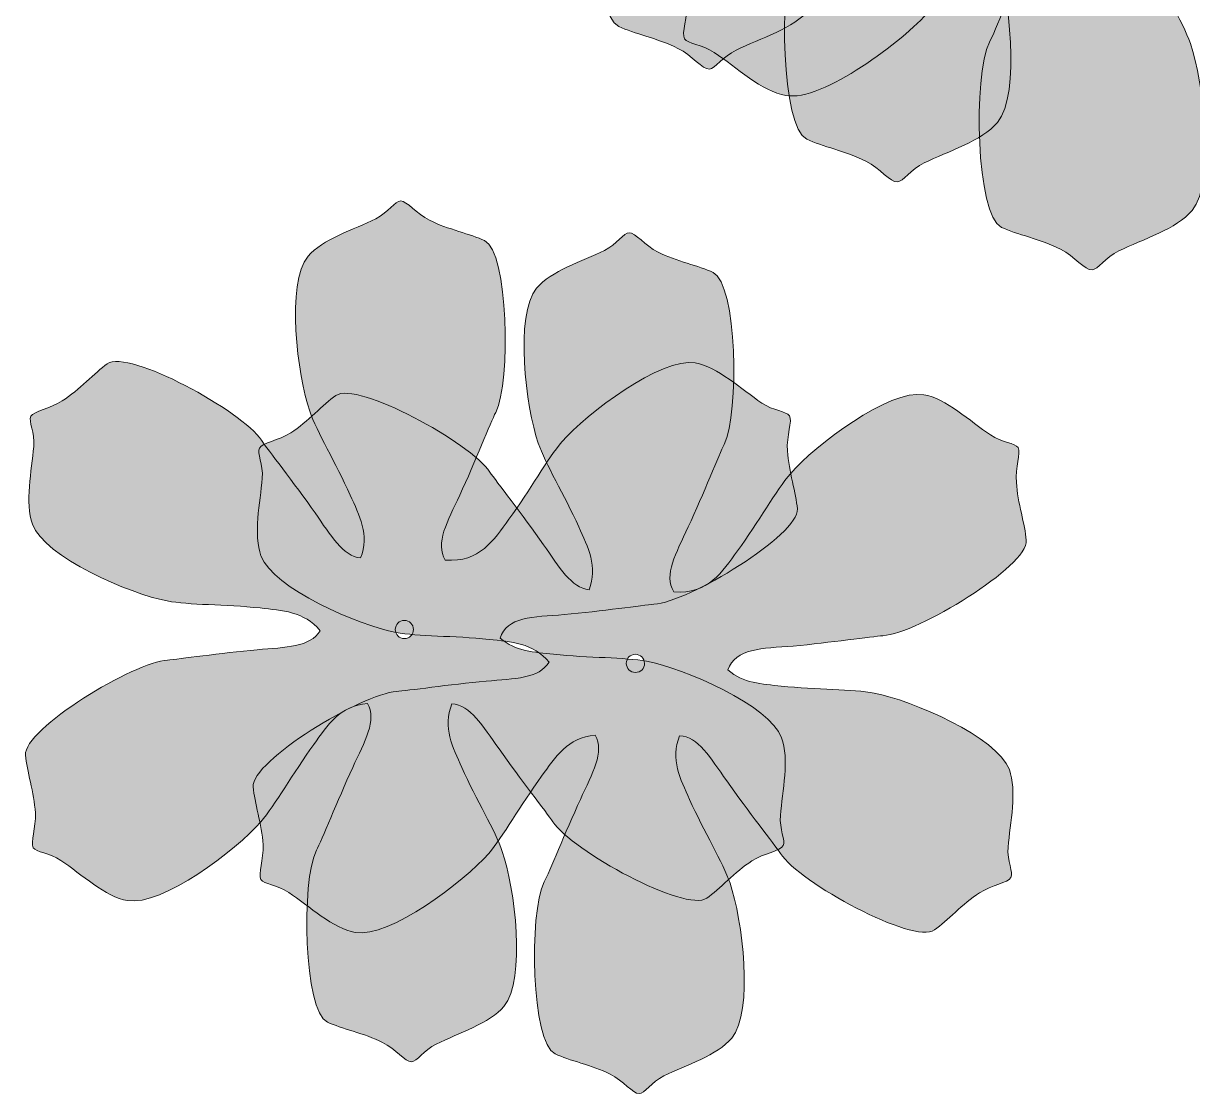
# Model space of a CAD drawing. Header units: inches. Extents: x 0.3 to 8.5, y 0.5 to 11.5.
# Drawn here: x 0.5 to 4.43, y 0.718 to 4.315 of the extents above; entities that cross this region are included whole.
import ezdxf

# ---------------------------------------------------------------- set-up
doc = ezdxf.new("R2010")
doc.units = ezdxf.units.IN
doc.header["$MEASUREMENT"] = 0
doc.layers.add('Paper Pinecone', color=7, linetype='Continuous')

# ---------------------------------------------------------------- blocks, each defined once
blk = doc.blocks.new('block 2')
at = {"layer": 'Paper Pinecone', "true_color": 0xb2906b}
h = blk.add_hatch(color=33, dxfattribs=at)
h.dxf.hatch_style = 2
edge = h.paths.add_edge_path()
edge.add_spline(control_points=[(3.3639, 5.7792), (3.4958, 5.7917), (3.6486, 5.8139), (3.6889, 5.8167), (3.8139, 5.8236), (4.2153, 6.0681), (4.2069, 6.1611), (4.2028, 6.2167), (4.175, 6.2958), (4.1722, 6.3708), (4.1708, 6.4222), (4.1931, 6.4764), (4.1819, 6.4958), (4.1722, 6.5125), (4.1236, 6.5139), (4.0819, 6.5417), (4.0083, 6.5917), (3.9208, 6.6722), (3.8417, 6.6861), (3.7167, 6.7083), (3.4486, 6.5028), (3.3583, 6.4014), (3.3069, 6.3417), (3.2431, 6.2264), (3.1667, 6.1222), (3.1111, 6.0458), (3.0625, 5.9653), (2.9361, 5.975), (2.8986, 6.0361), (2.9431, 6.1139), (2.9889, 6.2097), (3.0444, 6.3292), (3.1014, 6.475), (3.1194, 6.5097), (3.175, 6.6222), (3.1653, 7.0917), (3.0792, 7.1319), (3.0292, 7.1556), (2.9458, 7.1722), (2.8806, 7.2056), (2.8333, 7.2292), (2.7986, 7.2764), (2.775, 7.275), (2.7556, 7.2736), (2.7306, 7.2333), (2.6847, 7.2111), (2.6042, 7.1722), (2.4903, 7.1375), (2.4389, 7.075), (2.3583, 6.9778), (2.4, 6.6431), (2.4444, 6.5139), (2.4708, 6.4403), (2.5389, 6.3264), (2.5917, 6.2097), (2.6236, 6.1361), (2.6611, 6.0653), (2.6292, 5.9819), (2.5639, 5.9889), (2.5222, 6.0625), (2.4639, 6.1444), (2.3875, 6.2528), (2.2917, 6.375), (2.2694, 6.4083), (2.2, 6.5125), (1.7889, 6.7389), (1.7111, 6.6861), (1.6667, 6.6542), (1.6097, 6.5917), (1.5472, 6.5514), (1.5028, 6.5222), (1.4444, 6.5153), (1.4347, 6.4958), (1.425, 6.4792), (1.4486, 6.4361), (1.4444, 6.3861), (1.4375, 6.2972), (1.4111, 6.1806), (1.4389, 6.1069), (1.4819, 5.9889), (1.7931, 5.8569), (1.9278, 5.8306), (2.0042, 5.8153), (2.1375, 5.8194), (2.2639, 5.8056), (2.3431, 5.7972), (2.4236, 5.7944), (2.4806, 5.7236), (2.4444, 5.6639), (2.3569, 5.6639), (2.2528, 5.6556), (2.1208, 5.6431), (1.9681, 5.6208), (1.9278, 5.6181), (1.8028, 5.6111), (1.4014, 5.3667), (1.4097, 5.2736), (1.4139, 5.2181), (1.4417, 5.1389), (1.4444, 5.0639), (1.4472, 5.0111), (1.425, 4.9569), (1.4361, 4.9375), (1.4458, 4.9208), (1.4944, 4.9194), (1.5361, 4.8917), (1.6097, 4.8417), (1.6972, 4.7611), (1.7764, 4.7472), (1.9014, 4.725), (2.1694, 4.9306), (2.2597, 5.0319), (2.3111, 5.0917), (2.375, 5.2069), (2.4514, 5.3111), (2.5014, 5.3792), (2.5458, 5.4514), (2.6458, 5.4583), (2.6792, 5.3972), (2.6347, 5.3222), (2.5917, 5.2264), (2.5361, 5.1069), (2.4792, 4.9611), (2.4611, 4.9264), (2.4056, 4.8139), (2.4153, 4.3444), (2.5014, 4.3042), (2.5514, 4.2806), (2.6347, 4.2639), (2.7, 4.2306), (2.7472, 4.2069), (2.7819, 4.1597), (2.8056, 4.1611), (2.825, 4.1625), (2.85, 4.2028), (2.8958, 4.225), (2.9764, 4.2639), (3.0903, 4.2986), (3.1417, 4.3611), (3.2222, 4.4583), (3.1806, 4.7931), (3.1361, 4.9222), (3.1097, 4.9958), (3.0417, 5.1097), (2.9889, 5.2264), (2.9569, 5.3), (2.9181, 5.3722), (2.9528, 5.4569), (3.0208, 5.4542), (3.0639, 5.3778), (3.1222, 5.2944), (3.1986, 5.1861), (3.2944, 5.0639), (3.3167, 5.0306), (3.3861, 4.9264), (3.7972, 4.7), (3.875, 4.7528), (3.9194, 4.7847), (3.9764, 4.8472), (4.0389, 4.8875), (4.0833, 4.9167), (4.1417, 4.9236), (4.1514, 4.9431), (4.1611, 4.9597), (4.1375, 5.0028), (4.1403, 5.0528), (4.1472, 5.1417), (4.1736, 5.2583), (4.1458, 5.3319), (4.1028, 5.45), (3.7917, 5.5819), (3.6569, 5.6083), (3.5806, 5.6236), (3.4472, 5.6194), (3.3208, 5.6333), (3.2514, 5.6403), (3.1819, 5.6444), (3.1278, 5.6917), (3.1556, 5.7708), (3.25, 5.7694), (3.3639, 5.7792)], knot_values=[0, 0, 0, 0, 1, 1, 1, 2, 2, 2, 3, 3, 3, 4, 4, 4, 5, 5, 5, 6, 6, 6, 7, 7, 7, 8, 8, 8, 9, 9, 9, 10, 10, 10, 11, 11, 11, 12, 12, 12, 13, 13, 13, 14, 14, 14, 15, 15, 15, 16, 16, 16, 17, 17, 17, 18, 18, 18, 19, 19, 19, 20, 20, 20, 21, 21, 21, 22, 22, 22, 23, 23, 23, 24, 24, 24, 25, 25, 25, 26, 26, 26, 27, 27, 27, 28, 28, 28, 29, 29, 29, 30, 30, 30, 31, 31, 31, 32, 32, 32, 33, 33, 33, 34, 34, 34, 35, 35, 35, 36, 36, 36, 37, 37, 37, 38, 38, 38, 39, 39, 39, 40, 40, 40, 41, 41, 41, 42, 42, 42, 43, 43, 43, 44, 44, 44, 45, 45, 45, 46, 46, 46, 47, 47, 47, 48, 48, 48, 49, 49, 49, 50, 50, 50, 51, 51, 51, 52, 52, 52, 53, 53, 53, 54, 54, 54, 55, 55, 55, 56, 56, 56, 57, 57, 57, 58, 58, 58, 59, 59, 59, 60, 60, 60, 60], degree=3, periodic=1)
edge = h.paths.add_edge_path()
edge.add_spline(control_points=[(2.7903, 5.6778), (2.7736, 5.6778), (2.7597, 5.6917), (2.7597, 5.7083), (2.7597, 5.725), (2.7736, 5.7389), (2.7903, 5.7389), (2.8069, 5.7389), (2.8208, 5.725), (2.8208, 5.7083), (2.8222, 5.6917), (2.8083, 5.6778), (2.7903, 5.6778)], knot_values=[0, 0, 0, 0, 1, 1, 1, 2, 2, 2, 3, 3, 3, 4, 4, 4, 4], degree=3, periodic=1)
at = {"layer": 'Paper Pinecone', "true_color": 0x66471f}
h = blk.add_hatch(color=49, dxfattribs=at)
h.dxf.hatch_style = 2
edge = h.paths.add_edge_path()
edge.add_spline(control_points=[(3.9958, 5.4), (4.1278, 5.4125), (4.2806, 5.4347), (4.3208, 5.4375), (4.4458, 5.4444), (4.8472, 5.6889), (4.8389, 5.7819), (4.8347, 5.8375), (4.8069, 5.9167), (4.8042, 5.9917), (4.8028, 6.0431), (4.8264, 6.0972), (4.8139, 6.1167), (4.8042, 6.1333), (4.7556, 6.1347), (4.7139, 6.1625), (4.6403, 6.2125), (4.5528, 6.2931), (4.4736, 6.3069), (4.3486, 6.3292), (4.0806, 6.1236), (3.9903, 6.0222), (3.9389, 5.9625), (3.875, 5.8472), (3.7986, 5.7431), (3.7431, 5.6667), (3.6944, 5.5861), (3.5681, 5.5958), (3.5306, 5.6569), (3.575, 5.7347), (3.6208, 5.8306), (3.6764, 5.95), (3.7333, 6.0958), (3.7514, 6.1306), (3.8069, 6.2431), (3.7972, 6.7125), (3.7111, 6.7528), (3.6611, 6.7764), (3.5778, 6.7931), (3.5125, 6.8264), (3.4653, 6.85), (3.4306, 6.8972), (3.4069, 6.8958), (3.3875, 6.8944), (3.3625, 6.8542), (3.3167, 6.8319), (3.2361, 6.7931), (3.1222, 6.7583), (3.0708, 6.6958), (2.9903, 6.5986), (3.0319, 6.2639), (3.0764, 6.1347), (3.1028, 6.0611), (3.1708, 5.9472), (3.2236, 5.8306), (3.2556, 5.7569), (3.2931, 5.6861), (3.2611, 5.6028), (3.1958, 5.6097), (3.1542, 5.6833), (3.0958, 5.7653), (3.0194, 5.8736), (2.9236, 5.9958), (2.9014, 6.0292), (2.8319, 6.1333), (2.4208, 6.3597), (2.3431, 6.3069), (2.2986, 6.275), (2.2417, 6.2125), (2.1792, 6.1722), (2.1347, 6.1431), (2.0764, 6.1361), (2.0667, 6.1167), (2.0569, 6.1), (2.0806, 6.0569), (2.0764, 6.0069), (2.0694, 5.9181), (2.0431, 5.8014), (2.0708, 5.7278), (2.1139, 5.6097), (2.425, 5.4778), (2.5597, 5.4514), (2.6361, 5.4361), (2.7694, 5.4403), (2.8958, 5.4264), (2.975, 5.4181), (3.0556, 5.4153), (3.1125, 5.3444), (3.0764, 5.2847), (2.9889, 5.2847), (2.8847, 5.2764), (2.7528, 5.2639), (2.6, 5.2417), (2.5597, 5.2389), (2.4347, 5.2319), (2.0333, 4.9875), (2.0417, 4.8944), (2.0458, 4.8389), (2.0736, 4.7597), (2.0764, 4.6847), (2.0792, 4.6319), (2.0569, 4.5778), (2.0681, 4.5583), (2.0778, 4.5417), (2.1264, 4.5403), (2.1681, 4.5125), (2.2417, 4.4625), (2.3292, 4.3819), (2.4083, 4.3681), (2.5333, 4.3458), (2.8014, 4.5514), (2.8917, 4.6528), (2.9431, 4.7125), (3.0069, 4.8278), (3.0833, 4.9319), (3.1333, 5), (3.1778, 5.0722), (3.2778, 5.0792), (3.3111, 5.0181), (3.2667, 4.9431), (3.2236, 4.8472), (3.1681, 4.7278), (3.1111, 4.5819), (3.0931, 4.5472), (3.0375, 4.4347), (3.0472, 3.9653), (3.1333, 3.925), (3.1833, 3.9014), (3.2667, 3.8847), (3.3319, 3.8514), (3.3792, 3.8278), (3.4139, 3.7806), (3.4375, 3.7819), (3.4569, 3.7833), (3.4819, 3.8236), (3.5278, 3.8458), (3.6083, 3.8847), (3.7222, 3.9194), (3.7736, 3.9819), (3.8542, 4.0792), (3.8125, 4.4139), (3.7681, 4.5431), (3.7417, 4.6167), (3.6736, 4.7306), (3.6208, 4.8472), (3.5889, 4.9208), (3.55, 4.9931), (3.5847, 5.0778), (3.6528, 5.075), (3.6958, 4.9986), (3.7542, 4.9153), (3.8306, 4.8069), (3.9264, 4.6847), (3.9486, 4.6514), (4.0181, 4.5472), (4.4292, 4.3208), (4.5069, 4.3736), (4.5514, 4.4056), (4.6083, 4.4681), (4.6708, 4.5083), (4.7153, 4.5375), (4.7736, 4.5444), (4.7833, 4.5639), (4.7931, 4.5806), (4.7694, 4.6236), (4.7722, 4.6736), (4.7792, 4.7625), (4.8056, 4.8792), (4.7778, 4.9528), (4.7347, 5.0708), (4.4236, 5.2028), (4.2889, 5.2292), (4.2125, 5.2444), (4.0792, 5.2403), (3.9528, 5.2542), (3.8833, 5.2611), (3.8139, 5.2653), (3.7597, 5.3125), (3.7875, 5.3917), (3.8819, 5.3903), (3.9958, 5.4)], knot_values=[0, 0, 0, 0, 1, 1, 1, 2, 2, 2, 3, 3, 3, 4, 4, 4, 5, 5, 5, 6, 6, 6, 7, 7, 7, 8, 8, 8, 9, 9, 9, 10, 10, 10, 11, 11, 11, 12, 12, 12, 13, 13, 13, 14, 14, 14, 15, 15, 15, 16, 16, 16, 17, 17, 17, 18, 18, 18, 19, 19, 19, 20, 20, 20, 21, 21, 21, 22, 22, 22, 23, 23, 23, 24, 24, 24, 25, 25, 25, 26, 26, 26, 27, 27, 27, 28, 28, 28, 29, 29, 29, 30, 30, 30, 31, 31, 31, 32, 32, 32, 33, 33, 33, 34, 34, 34, 35, 35, 35, 36, 36, 36, 37, 37, 37, 38, 38, 38, 39, 39, 39, 40, 40, 40, 41, 41, 41, 42, 42, 42, 43, 43, 43, 44, 44, 44, 45, 45, 45, 46, 46, 46, 47, 47, 47, 48, 48, 48, 49, 49, 49, 50, 50, 50, 51, 51, 51, 52, 52, 52, 53, 53, 53, 54, 54, 54, 55, 55, 55, 56, 56, 56, 57, 57, 57, 58, 58, 58, 59, 59, 59, 60, 60, 60, 60], degree=3, periodic=1)
edge = h.paths.add_edge_path()
edge.add_spline(control_points=[(3.4097, 5.2972), (3.3931, 5.2972), (3.3792, 5.3111), (3.3792, 5.3278), (3.3792, 5.3444), (3.3931, 5.3583), (3.4097, 5.3583), (3.4264, 5.3583), (3.4403, 5.3444), (3.4403, 5.3278), (3.4403, 5.3111), (3.4264, 5.2972), (3.4097, 5.2972)], knot_values=[0, 0, 0, 0, 1, 1, 1, 2, 2, 2, 3, 3, 3, 4, 4, 4, 4], degree=3, periodic=1)
at = {"layer": 'Paper Pinecone', "true_color": 0xb2906b}
h = blk.add_hatch(color=33, dxfattribs=at)
h.dxf.hatch_style = 2
edge = h.paths.add_edge_path()
edge.add_spline(control_points=[(4.65, 5.1042), (4.7819, 5.1167), (4.9347, 5.1389), (4.975, 5.1417), (5.1, 5.1486), (5.5014, 5.3931), (5.4931, 5.4861), (5.4889, 5.5417), (5.4611, 5.6208), (5.4583, 5.6958), (5.4569, 5.7472), (5.4792, 5.8014), (5.4681, 5.8208), (5.4583, 5.8375), (5.4097, 5.8389), (5.3681, 5.8667), (5.2944, 5.9167), (5.2069, 5.9972), (5.1278, 6.0111), (5.0028, 6.0333), (4.7347, 5.8278), (4.6444, 5.7264), (4.5931, 5.6667), (4.5292, 5.5514), (4.4528, 5.4472), (4.3972, 5.3708), (4.3486, 5.2903), (4.2222, 5.3), (4.1847, 5.3611), (4.2292, 5.4389), (4.275, 5.5347), (4.3306, 5.6542), (4.3875, 5.8), (4.4056, 5.8347), (4.4611, 5.9472), (4.4514, 6.4167), (4.3653, 6.4569), (4.3153, 6.4806), (4.2319, 6.4972), (4.1667, 6.5306), (4.1194, 6.5542), (4.0847, 6.6014), (4.0611, 6.6), (4.0417, 6.5986), (4.0167, 6.5583), (3.9708, 6.5361), (3.8903, 6.4972), (3.7764, 6.4625), (3.725, 6.4), (3.6444, 6.3028), (3.6861, 5.9681), (3.7306, 5.8389), (3.7569, 5.7653), (3.825, 5.6514), (3.8778, 5.5347), (3.9097, 5.4611), (3.9472, 5.3903), (3.9153, 5.3069), (3.85, 5.3139), (3.8083, 5.3875), (3.75, 5.4694), (3.6736, 5.5778), (3.5778, 5.7), (3.5556, 5.7333), (3.4861, 5.8375), (3.075, 6.0639), (2.9972, 6.0111), (2.9528, 5.9792), (2.8958, 5.9167), (2.8333, 5.8764), (2.7889, 5.8472), (2.7306, 5.8403), (2.7208, 5.8208), (2.7111, 5.8042), (2.7347, 5.7611), (2.7306, 5.7111), (2.7236, 5.6222), (2.6972, 5.5056), (2.725, 5.4319), (2.7681, 5.3139), (3.0792, 5.1819), (3.2139, 5.1556), (3.2903, 5.1403), (3.4236, 5.1444), (3.55, 5.1306), (3.6292, 5.1222), (3.7097, 5.1194), (3.7667, 5.0486), (3.7306, 4.9889), (3.6431, 4.9889), (3.5389, 4.9806), (3.4069, 4.9681), (3.2542, 4.9458), (3.2139, 4.9431), (3.0889, 4.9361), (2.6875, 4.6917), (2.6958, 4.5986), (2.7, 4.5431), (2.7278, 4.4639), (2.7306, 4.3889), (2.7333, 4.3361), (2.7111, 4.2819), (2.7222, 4.2625), (2.7319, 4.2458), (2.7806, 4.2444), (2.8222, 4.2167), (2.8958, 4.1667), (2.9833, 4.0861), (3.0625, 4.0722), (3.1875, 4.05), (3.4556, 4.2556), (3.5458, 4.3569), (3.5972, 4.4167), (3.6611, 4.5319), (3.7375, 4.6361), (3.7875, 4.7042), (3.8319, 4.7764), (3.9319, 4.7833), (3.9653, 4.7222), (3.9208, 4.6472), (3.8778, 4.5514), (3.8222, 4.4319), (3.7653, 4.2861), (3.7472, 4.2514), (3.6917, 4.1389), (3.7014, 3.6694), (3.7875, 3.6292), (3.8375, 3.6056), (3.9208, 3.5889), (3.9861, 3.5556), (4.0333, 3.5319), (4.0681, 3.4847), (4.0917, 3.4861), (4.1111, 3.4875), (4.1361, 3.5278), (4.1819, 3.55), (4.2625, 3.5889), (4.3764, 3.6236), (4.4278, 3.6861), (4.5083, 3.7833), (4.4667, 4.1181), (4.4222, 4.2472), (4.3958, 4.3208), (4.3278, 4.4347), (4.275, 4.5514), (4.2431, 4.625), (4.2042, 4.6972), (4.2389, 4.7819), (4.3069, 4.7792), (4.35, 4.7028), (4.4083, 4.6194), (4.4847, 4.5111), (4.5806, 4.3889), (4.6028, 4.3556), (4.6722, 4.2514), (5.0833, 4.025), (5.1611, 4.0778), (5.2056, 4.1097), (5.2625, 4.1722), (5.325, 4.2125), (5.3694, 4.2417), (5.4278, 4.2486), (5.4375, 4.2681), (5.4472, 4.2847), (5.4236, 4.3278), (5.4264, 4.3778), (5.4333, 4.4667), (5.4597, 4.5833), (5.4319, 4.6569), (5.3889, 4.775), (5.0778, 4.9069), (4.9431, 4.9333), (4.8667, 4.9486), (4.7333, 4.9444), (4.6069, 4.9583), (4.5375, 4.9653), (4.4681, 4.9694), (4.4139, 5.0167), (4.4417, 5.0958), (4.5361, 5.0944), (4.65, 5.1042)], knot_values=[0, 0, 0, 0, 1, 1, 1, 2, 2, 2, 3, 3, 3, 4, 4, 4, 5, 5, 5, 6, 6, 6, 7, 7, 7, 8, 8, 8, 9, 9, 9, 10, 10, 10, 11, 11, 11, 12, 12, 12, 13, 13, 13, 14, 14, 14, 15, 15, 15, 16, 16, 16, 17, 17, 17, 18, 18, 18, 19, 19, 19, 20, 20, 20, 21, 21, 21, 22, 22, 22, 23, 23, 23, 24, 24, 24, 25, 25, 25, 26, 26, 26, 27, 27, 27, 28, 28, 28, 29, 29, 29, 30, 30, 30, 31, 31, 31, 32, 32, 32, 33, 33, 33, 34, 34, 34, 35, 35, 35, 36, 36, 36, 37, 37, 37, 38, 38, 38, 39, 39, 39, 40, 40, 40, 41, 41, 41, 42, 42, 42, 43, 43, 43, 44, 44, 44, 45, 45, 45, 46, 46, 46, 47, 47, 47, 48, 48, 48, 49, 49, 49, 50, 50, 50, 51, 51, 51, 52, 52, 52, 53, 53, 53, 54, 54, 54, 55, 55, 55, 56, 56, 56, 57, 57, 57, 58, 58, 58, 59, 59, 59, 60, 60, 60, 60], degree=3, periodic=1)
edge = h.paths.add_edge_path()
edge.add_spline(control_points=[(4.0764, 5.0028), (4.0597, 5.0028), (4.0458, 5.0167), (4.0458, 5.0333), (4.0458, 5.05), (4.0597, 5.0639), (4.0764, 5.0639), (4.0931, 5.0639), (4.1069, 5.05), (4.1069, 5.0333), (4.1083, 5.0167), (4.0944, 5.0028), (4.0764, 5.0028)], knot_values=[0, 0, 0, 0, 1, 1, 1, 2, 2, 2, 3, 3, 3, 4, 4, 4, 4], degree=3, periodic=1)
at = {"layer": 'Paper Pinecone', "true_color": 0x66471f}
h = blk.add_hatch(color=49, dxfattribs=at)
h.dxf.hatch_style = 2
edge = h.paths.add_edge_path()
edge.add_spline(control_points=[(2.3181, 2.3278), (2.4403, 2.3389), (2.5833, 2.3597), (2.6194, 2.3625), (2.7347, 2.3694), (3.1083, 2.5958), (3.1014, 2.6833), (3.0972, 2.7347), (3.0722, 2.8097), (3.0681, 2.8778), (3.0639, 2.9292), (3.0861, 2.9792), (3.075, 2.9958), (3.0653, 3.0111), (3.0208, 3.0125), (2.9819, 3.0389), (2.9139, 3.0847), (2.8319, 3.1611), (2.7583, 3.1736), (2.6431, 3.1931), (2.3931, 3.0042), (2.3097, 2.9083), (2.2625, 2.8528), (2.2028, 2.7458), (2.1319, 2.6486), (2.0806, 2.5778), (2.0347, 2.5028), (1.9181, 2.5111), (1.8833, 2.5681), (1.925, 2.6403), (1.9667, 2.7292), (2.0181, 2.8403), (2.0708, 2.975), (2.0875, 3.0069), (2.1389, 3.1111), (2.1306, 3.5472), (2.05, 3.5847), (2.0042, 3.6069), (1.9264, 3.6222), (1.8653, 3.6528), (1.8208, 3.675), (1.7889, 3.7181), (1.7681, 3.7181), (1.75, 3.7181), (1.7264, 3.6792), (1.6847, 3.6583), (1.6111, 3.6222), (1.5042, 3.5889), (1.4569, 3.5319), (1.3819, 3.4417), (1.4208, 3.1306), (1.4625, 3.0111), (1.4861, 2.9417), (1.55, 2.8375), (1.5986, 2.7292), (1.6292, 2.6611), (1.6639, 2.5958), (1.6333, 2.5181), (1.5736, 2.525), (1.5333, 2.5931), (1.4806, 2.6694), (1.4097, 2.7694), (1.3208, 2.8833), (1.3, 2.9139), (1.2361, 3.0111), (0.8542, 3.2208), (0.7819, 3.1708), (0.7403, 3.1417), (0.6875, 3.0819), (0.6306, 3.0458), (0.5889, 3.0194), (0.5361, 3.0125), (0.525, 2.9944), (0.5167, 2.9778), (0.5389, 2.9389), (0.5347, 2.8931), (0.5278, 2.8111), (0.5042, 2.7028), (0.5306, 2.6319), (0.5694, 2.5208), (0.8583, 2.3972), (0.9833, 2.3736), (1.0556, 2.3597), (1.1778, 2.3625), (1.2958, 2.35), (1.3694, 2.3417), (1.4444, 2.3389), (1.4972, 2.2736), (1.4639, 2.2181), (1.3819, 2.2181), (1.2861, 2.2097), (1.1639, 2.1986), (1.0208, 2.1778), (0.9847, 2.175), (0.875, 2.1694), (0.5, 1.9444), (0.5069, 1.8556), (0.5111, 1.8042), (0.5361, 1.7292), (0.5403, 1.6611), (0.5431, 1.6125), (0.5222, 1.5625), (0.5333, 1.5444), (0.5431, 1.5292), (0.5875, 1.5278), (0.6264, 1.5014), (0.6944, 1.4556), (0.7764, 1.3792), (0.85, 1.3667), (0.9653, 1.3472), (1.2153, 1.5361), (1.2986, 1.6319), (1.3458, 1.6875), (1.4056, 1.7944), (1.4764, 1.8917), (1.5222, 1.9556), (1.5639, 2.0222), (1.6569, 2.0292), (1.6889, 1.9722), (1.6472, 1.9028), (1.6069, 1.8139), (1.5556, 1.7028), (1.5028, 1.5681), (1.4847, 1.5361), (1.4333, 1.4319), (1.4417, 0.9958), (1.5222, 0.9583), (1.5681, 0.9361), (1.6458, 0.9208), (1.7069, 0.8903), (1.7514, 0.8681), (1.7833, 0.825), (1.8042, 0.825), (1.8222, 0.825), (1.8458, 0.8639), (1.8875, 0.8847), (1.9611, 0.9208), (2.0681, 0.9542), (2.1153, 1.0111), (2.1903, 1.1014), (2.1514, 1.4125), (2.1097, 1.5319), (2.0861, 1.6014), (2.0222, 1.7056), (1.9736, 1.8139), (1.9431, 1.8819), (1.9083, 1.9486), (1.9403, 2.0278), (2.0028, 2.025), (2.0431, 1.9542), (2.0986, 1.8764), (2.1694, 1.7764), (2.2583, 1.6625), (2.2792, 1.6319), (2.3431, 1.5347), (2.725, 1.325), (2.7972, 1.375), (2.8389, 1.4042), (2.8917, 1.4639), (2.9486, 1.5), (2.9903, 1.5264), (3.0431, 1.5333), (3.0542, 1.5514), (3.0625, 1.5681), (3.0403, 1.6069), (3.0444, 1.6528), (3.0514, 1.7347), (3.075, 1.8431), (3.0486, 1.9139), (3.0083, 2.0236), (2.7194, 2.1472), (2.5944, 2.1708), (2.5222, 2.1847), (2.4, 2.1819), (2.2819, 2.1944), (2.2181, 2.2014), (2.1528, 2.2042), (2.1028, 2.2486), (2.1236, 2.3208), (2.2125, 2.3194), (2.3181, 2.3278)], knot_values=[0, 0, 0, 0, 1, 1, 1, 2, 2, 2, 3, 3, 3, 4, 4, 4, 5, 5, 5, 6, 6, 6, 7, 7, 7, 8, 8, 8, 9, 9, 9, 10, 10, 10, 11, 11, 11, 12, 12, 12, 13, 13, 13, 14, 14, 14, 15, 15, 15, 16, 16, 16, 17, 17, 17, 18, 18, 18, 19, 19, 19, 20, 20, 20, 21, 21, 21, 22, 22, 22, 23, 23, 23, 24, 24, 24, 25, 25, 25, 26, 26, 26, 27, 27, 27, 28, 28, 28, 29, 29, 29, 30, 30, 30, 31, 31, 31, 32, 32, 32, 33, 33, 33, 34, 34, 34, 35, 35, 35, 36, 36, 36, 37, 37, 37, 38, 38, 38, 39, 39, 39, 40, 40, 40, 41, 41, 41, 42, 42, 42, 43, 43, 43, 44, 44, 44, 45, 45, 45, 46, 46, 46, 47, 47, 47, 48, 48, 48, 49, 49, 49, 50, 50, 50, 51, 51, 51, 52, 52, 52, 53, 53, 53, 54, 54, 54, 55, 55, 55, 56, 56, 56, 57, 57, 57, 58, 58, 58, 59, 59, 59, 60, 60, 60, 60], degree=3, periodic=1)
edge = h.paths.add_edge_path()
edge.add_spline(control_points=[(1.7806, 2.2472), (1.7639, 2.2472), (1.75, 2.2611), (1.75, 2.2778), (1.75, 2.2944), (1.7639, 2.3083), (1.7806, 2.3083), (1.7972, 2.3083), (1.8111, 2.2944), (1.8111, 2.2778), (1.8111, 2.2611), (1.7986, 2.2472), (1.7806, 2.2472)], knot_values=[0, 0, 0, 0, 1, 1, 1, 2, 2, 2, 3, 3, 3, 4, 4, 4, 4], degree=3, periodic=1)
at = {"layer": 'Paper Pinecone', "true_color": 0xb2906b}
h = blk.add_hatch(color=33, dxfattribs=at)
h.dxf.hatch_style = 2
edge = h.paths.add_edge_path()
edge.add_spline(control_points=[(3.0875, 2.2222), (3.2097, 2.2333), (3.3528, 2.2542), (3.3889, 2.2569), (3.5042, 2.2639), (3.8778, 2.4903), (3.8708, 2.5778), (3.8667, 2.6292), (3.8417, 2.7042), (3.8375, 2.7722), (3.8333, 2.8222), (3.8542, 2.8708), (3.8431, 2.8889), (3.8333, 2.9042), (3.7889, 2.9056), (3.75, 2.9319), (3.6819, 2.9778), (3.6, 3.0542), (3.5264, 3.0667), (3.4111, 3.0861), (3.1611, 2.8972), (3.0778, 2.8014), (3.0306, 2.7458), (2.9708, 2.6389), (2.9, 2.5417), (2.8486, 2.4708), (2.8028, 2.3958), (2.6861, 2.4042), (2.6514, 2.4611), (2.6931, 2.5333), (2.7347, 2.6222), (2.7861, 2.7333), (2.8389, 2.8681), (2.8556, 2.9), (2.9069, 3.0042), (2.8986, 3.4403), (2.8181, 3.4778), (2.7722, 3.5), (2.6944, 3.5153), (2.6333, 3.5458), (2.5889, 3.5681), (2.5569, 3.6111), (2.5361, 3.6111), (2.5181, 3.6111), (2.4944, 3.5722), (2.4528, 3.5514), (2.3792, 3.5153), (2.2722, 3.4819), (2.225, 3.425), (2.15, 3.3347), (2.1889, 3.0236), (2.2306, 2.9042), (2.2542, 2.8347), (2.3181, 2.7306), (2.3667, 2.6222), (2.3972, 2.5542), (2.4319, 2.4889), (2.4014, 2.4111), (2.3417, 2.4181), (2.3014, 2.4861), (2.2486, 2.5625), (2.1778, 2.6625), (2.0889, 2.7764), (2.0681, 2.8069), (2.0042, 2.9042), (1.6222, 3.1139), (1.55, 3.0639), (1.5083, 3.0347), (1.4556, 2.975), (1.3986, 2.9389), (1.3569, 2.9125), (1.3042, 2.9056), (1.2931, 2.8875), (1.2847, 2.8708), (1.3069, 2.8319), (1.3028, 2.7861), (1.2958, 2.7042), (1.2722, 2.5958), (1.2986, 2.525), (1.3389, 2.4153), (1.6278, 2.2917), (1.7528, 2.2681), (1.825, 2.2542), (1.9472, 2.2569), (2.0653, 2.2444), (2.1389, 2.2361), (2.2139, 2.2333), (2.2667, 2.1681), (2.2333, 2.1125), (2.1514, 2.1125), (2.0556, 2.1042), (1.9333, 2.0931), (1.7903, 2.0722), (1.7542, 2.0694), (1.6389, 2.0625), (1.2653, 1.8361), (1.2722, 1.7486), (1.2764, 1.6972), (1.3014, 1.6222), (1.3056, 1.5542), (1.3083, 1.5056), (1.2875, 1.4556), (1.2986, 1.4375), (1.3083, 1.4222), (1.3528, 1.4208), (1.3917, 1.3944), (1.4597, 1.3486), (1.5417, 1.2722), (1.6153, 1.2597), (1.7306, 1.2403), (1.9806, 1.4292), (2.0639, 1.525), (2.1111, 1.5806), (2.1708, 1.6875), (2.2417, 1.7847), (2.2875, 1.8486), (2.3292, 1.9153), (2.4222, 1.9222), (2.4542, 1.8653), (2.4125, 1.7958), (2.3722, 1.7069), (2.3208, 1.5958), (2.2681, 1.4611), (2.25, 1.4292), (2.1986, 1.325), (2.2069, 0.8889), (2.2875, 0.8514), (2.3333, 0.8292), (2.4111, 0.8139), (2.4722, 0.7833), (2.5167, 0.7611), (2.5486, 0.7181), (2.5694, 0.7181), (2.5875, 0.7181), (2.6111, 0.7569), (2.6528, 0.7778), (2.7264, 0.8139), (2.8333, 0.8472), (2.8806, 0.9042), (2.9556, 0.9944), (2.9167, 1.3056), (2.875, 1.425), (2.8514, 1.4944), (2.7875, 1.5986), (2.7389, 1.7069), (2.7083, 1.775), (2.6736, 1.8417), (2.7056, 1.9208), (2.7681, 1.9181), (2.8083, 1.8472), (2.8639, 1.7694), (2.9347, 1.6694), (3.0236, 1.5556), (3.0444, 1.525), (3.1083, 1.4278), (3.4903, 1.2181), (3.5625, 1.2681), (3.6042, 1.2972), (3.6569, 1.3569), (3.7139, 1.3931), (3.7556, 1.4194), (3.8083, 1.4264), (3.8194, 1.4444), (3.8278, 1.4611), (3.8056, 1.5), (3.8097, 1.5458), (3.8167, 1.6278), (3.8403, 1.7361), (3.8139, 1.8069), (3.7736, 1.9167), (3.4847, 2.0403), (3.3597, 2.0639), (3.2875, 2.0778), (3.1653, 2.075), (3.0472, 2.0875), (2.9833, 2.0944), (2.9181, 2.0972), (2.8681, 2.1417), (2.8931, 2.2153), (2.9819, 2.2139), (3.0875, 2.2222)], knot_values=[0, 0, 0, 0, 1, 1, 1, 2, 2, 2, 3, 3, 3, 4, 4, 4, 5, 5, 5, 6, 6, 6, 7, 7, 7, 8, 8, 8, 9, 9, 9, 10, 10, 10, 11, 11, 11, 12, 12, 12, 13, 13, 13, 14, 14, 14, 15, 15, 15, 16, 16, 16, 17, 17, 17, 18, 18, 18, 19, 19, 19, 20, 20, 20, 21, 21, 21, 22, 22, 22, 23, 23, 23, 24, 24, 24, 25, 25, 25, 26, 26, 26, 27, 27, 27, 28, 28, 28, 29, 29, 29, 30, 30, 30, 31, 31, 31, 32, 32, 32, 33, 33, 33, 34, 34, 34, 35, 35, 35, 36, 36, 36, 37, 37, 37, 38, 38, 38, 39, 39, 39, 40, 40, 40, 41, 41, 41, 42, 42, 42, 43, 43, 43, 44, 44, 44, 45, 45, 45, 46, 46, 46, 47, 47, 47, 48, 48, 48, 49, 49, 49, 50, 50, 50, 51, 51, 51, 52, 52, 52, 53, 53, 53, 54, 54, 54, 55, 55, 55, 56, 56, 56, 57, 57, 57, 58, 58, 58, 59, 59, 59, 60, 60, 60, 60], degree=3, periodic=1)
edge = h.paths.add_edge_path()
edge.add_spline(control_points=[(2.5569, 2.1333), (2.5403, 2.1333), (2.5264, 2.1472), (2.5264, 2.1639), (2.5264, 2.1806), (2.5403, 2.1944), (2.5569, 2.1944), (2.5736, 2.1944), (2.5875, 2.1806), (2.5875, 2.1639), (2.5889, 2.1472), (2.575, 2.1333), (2.5569, 2.1333)], knot_values=[0, 0, 0, 0, 1, 1, 1, 2, 2, 2, 3, 3, 3, 4, 4, 4, 4], degree=3, periodic=1)
at = {"layer": 'Paper Pinecone', "lineweight": 0}
for points, knots in [([(3.3639, 5.7792), (3.4958, 5.7917), (3.6486, 5.8139), (3.6889, 5.8167), (3.8139, 5.8236), (4.2153, 6.0681), (4.2069, 6.1611), (4.2028, 6.2167), (4.175, 6.2958), (4.1722, 6.3708), (4.1708, 6.4222), (4.1931, 6.4764), (4.1819, 6.4958), (4.1722, 6.5125), (4.1236, 6.5139), (4.0819, 6.5417), (4.0083, 6.5917), (3.9208, 6.6722), (3.8417, 6.6861), (3.7167, 6.7083), (3.4486, 6.5028), (3.3583, 6.4014), (3.3069, 6.3417), (3.2431, 6.2264), (3.1667, 6.1222), (3.1111, 6.0458), (3.0625, 5.9653), (2.9361, 5.975), (2.8986, 6.0361), (2.9431, 6.1139), (2.9889, 6.2097), (3.0444, 6.3292), (3.1014, 6.475), (3.1194, 6.5097), (3.175, 6.6222), (3.1653, 7.0917), (3.0792, 7.1319), (3.0292, 7.1556), (2.9458, 7.1722), (2.8806, 7.2056), (2.8333, 7.2292), (2.7986, 7.2764), (2.775, 7.275), (2.7556, 7.2736), (2.7306, 7.2333), (2.6847, 7.2111), (2.6042, 7.1722), (2.4903, 7.1375), (2.4389, 7.075), (2.3583, 6.9778), (2.4, 6.6431), (2.4444, 6.5139), (2.4708, 6.4403), (2.5389, 6.3264), (2.5917, 6.2097), (2.6236, 6.1361), (2.6611, 6.0653), (2.6292, 5.9819), (2.5639, 5.9889), (2.5222, 6.0625), (2.4639, 6.1444), (2.3875, 6.2528), (2.2917, 6.375), (2.2694, 6.4083), (2.2, 6.5125), (1.7889, 6.7389), (1.7111, 6.6861), (1.6667, 6.6542), (1.6097, 6.5917), (1.5472, 6.5514), (1.5028, 6.5222), (1.4444, 6.5153), (1.4347, 6.4958), (1.425, 6.4792), (1.4486, 6.4361), (1.4444, 6.3861), (1.4375, 6.2972), (1.4111, 6.1806), (1.4389, 6.1069), (1.4819, 5.9889), (1.7931, 5.8569), (1.9278, 5.8306), (2.0042, 5.8153), (2.1375, 5.8194), (2.2639, 5.8056), (2.3431, 5.7972), (2.4236, 5.7944), (2.4806, 5.7236), (2.4444, 5.6639), (2.3569, 5.6639), (2.2528, 5.6556), (2.1208, 5.6431), (1.9681, 5.6208), (1.9278, 5.6181), (1.8028, 5.6111), (1.4014, 5.3667), (1.4097, 5.2736), (1.4139, 5.2181), (1.4417, 5.1389), (1.4444, 5.0639), (1.4472, 5.0111), (1.425, 4.9569), (1.4361, 4.9375), (1.4458, 4.9208), (1.4944, 4.9194), (1.5361, 4.8917), (1.6097, 4.8417), (1.6972, 4.7611), (1.7764, 4.7472), (1.9014, 4.725), (2.1694, 4.9306), (2.2597, 5.0319), (2.3111, 5.0917), (2.375, 5.2069), (2.4514, 5.3111), (2.5014, 5.3792), (2.5458, 5.4514), (2.6458, 5.4583), (2.6792, 5.3972), (2.6347, 5.3222), (2.5917, 5.2264), (2.5361, 5.1069), (2.4792, 4.9611), (2.4611, 4.9264), (2.4056, 4.8139), (2.4153, 4.3444), (2.5014, 4.3042), (2.5514, 4.2806), (2.6347, 4.2639), (2.7, 4.2306), (2.7472, 4.2069), (2.7819, 4.1597), (2.8056, 4.1611), (2.825, 4.1625), (2.85, 4.2028), (2.8958, 4.225), (2.9764, 4.2639), (3.0903, 4.2986), (3.1417, 4.3611), (3.2222, 4.4583), (3.1806, 4.7931), (3.1361, 4.9222), (3.1097, 4.9958), (3.0417, 5.1097), (2.9889, 5.2264), (2.9569, 5.3), (2.9181, 5.3722), (2.9528, 5.4569), (3.0208, 5.4542), (3.0639, 5.3778), (3.1222, 5.2944), (3.1986, 5.1861), (3.2944, 5.0639), (3.3167, 5.0306), (3.3861, 4.9264), (3.7972, 4.7), (3.875, 4.7528), (3.9194, 4.7847), (3.9764, 4.8472), (4.0389, 4.8875), (4.0833, 4.9167), (4.1417, 4.9236), (4.1514, 4.9431), (4.1611, 4.9597), (4.1375, 5.0028), (4.1403, 5.0528), (4.1472, 5.1417), (4.1736, 5.2583), (4.1458, 5.3319), (4.1028, 5.45), (3.7917, 5.5819), (3.6569, 5.6083), (3.5806, 5.6236), (3.4472, 5.6194), (3.3208, 5.6333), (3.2514, 5.6403), (3.1819, 5.6444), (3.1278, 5.6917), (3.1556, 5.7708), (3.25, 5.7694), (3.3639, 5.7792)], [0, 0, 0, 0, 1, 1, 1, 2, 2, 2, 3, 3, 3, 4, 4, 4, 5, 5, 5, 6, 6, 6, 7, 7, 7, 8, 8, 8, 9, 9, 9, 10, 10, 10, 11, 11, 11, 12, 12, 12, 13, 13, 13, 14, 14, 14, 15, 15, 15, 16, 16, 16, 17, 17, 17, 18, 18, 18, 19, 19, 19, 20, 20, 20, 21, 21, 21, 22, 22, 22, 23, 23, 23, 24, 24, 24, 25, 25, 25, 26, 26, 26, 27, 27, 27, 28, 28, 28, 29, 29, 29, 30, 30, 30, 31, 31, 31, 32, 32, 32, 33, 33, 33, 34, 34, 34, 35, 35, 35, 36, 36, 36, 37, 37, 37, 38, 38, 38, 39, 39, 39, 40, 40, 40, 41, 41, 41, 42, 42, 42, 43, 43, 43, 44, 44, 44, 45, 45, 45, 46, 46, 46, 47, 47, 47, 48, 48, 48, 49, 49, 49, 50, 50, 50, 51, 51, 51, 52, 52, 52, 53, 53, 53, 54, 54, 54, 55, 55, 55, 56, 56, 56, 57, 57, 57, 58, 58, 58, 59, 59, 59, 60, 60, 60, 60]), ([(3.9958, 5.4), (4.1278, 5.4125), (4.2806, 5.4347), (4.3208, 5.4375), (4.4458, 5.4444), (4.8472, 5.6889), (4.8389, 5.7819), (4.8347, 5.8375), (4.8069, 5.9167), (4.8042, 5.9917), (4.8028, 6.0431), (4.8264, 6.0972), (4.8139, 6.1167), (4.8042, 6.1333), (4.7556, 6.1347), (4.7139, 6.1625), (4.6403, 6.2125), (4.5528, 6.2931), (4.4736, 6.3069), (4.3486, 6.3292), (4.0806, 6.1236), (3.9903, 6.0222), (3.9389, 5.9625), (3.875, 5.8472), (3.7986, 5.7431), (3.7431, 5.6667), (3.6944, 5.5861), (3.5681, 5.5958), (3.5306, 5.6569), (3.575, 5.7347), (3.6208, 5.8306), (3.6764, 5.95), (3.7333, 6.0958), (3.7514, 6.1306), (3.8069, 6.2431), (3.7972, 6.7125), (3.7111, 6.7528), (3.6611, 6.7764), (3.5778, 6.7931), (3.5125, 6.8264), (3.4653, 6.85), (3.4306, 6.8972), (3.4069, 6.8958), (3.3875, 6.8944), (3.3625, 6.8542), (3.3167, 6.8319), (3.2361, 6.7931), (3.1222, 6.7583), (3.0708, 6.6958), (2.9903, 6.5986), (3.0319, 6.2639), (3.0764, 6.1347), (3.1028, 6.0611), (3.1708, 5.9472), (3.2236, 5.8306), (3.2556, 5.7569), (3.2931, 5.6861), (3.2611, 5.6028), (3.1958, 5.6097), (3.1542, 5.6833), (3.0958, 5.7653), (3.0194, 5.8736), (2.9236, 5.9958), (2.9014, 6.0292), (2.8319, 6.1333), (2.4208, 6.3597), (2.3431, 6.3069), (2.2986, 6.275), (2.2417, 6.2125), (2.1792, 6.1722), (2.1347, 6.1431), (2.0764, 6.1361), (2.0667, 6.1167), (2.0569, 6.1), (2.0806, 6.0569), (2.0764, 6.0069), (2.0694, 5.9181), (2.0431, 5.8014), (2.0708, 5.7278), (2.1139, 5.6097), (2.425, 5.4778), (2.5597, 5.4514), (2.6361, 5.4361), (2.7694, 5.4403), (2.8958, 5.4264), (2.975, 5.4181), (3.0556, 5.4153), (3.1125, 5.3444), (3.0764, 5.2847), (2.9889, 5.2847), (2.8847, 5.2764), (2.7528, 5.2639), (2.6, 5.2417), (2.5597, 5.2389), (2.4347, 5.2319), (2.0333, 4.9875), (2.0417, 4.8944), (2.0458, 4.8389), (2.0736, 4.7597), (2.0764, 4.6847), (2.0792, 4.6319), (2.0569, 4.5778), (2.0681, 4.5583), (2.0778, 4.5417), (2.1264, 4.5403), (2.1681, 4.5125), (2.2417, 4.4625), (2.3292, 4.3819), (2.4083, 4.3681), (2.5333, 4.3458), (2.8014, 4.5514), (2.8917, 4.6528), (2.9431, 4.7125), (3.0069, 4.8278), (3.0833, 4.9319), (3.1333, 5), (3.1778, 5.0722), (3.2778, 5.0792), (3.3111, 5.0181), (3.2667, 4.9431), (3.2236, 4.8472), (3.1681, 4.7278), (3.1111, 4.5819), (3.0931, 4.5472), (3.0375, 4.4347), (3.0472, 3.9653), (3.1333, 3.925), (3.1833, 3.9014), (3.2667, 3.8847), (3.3319, 3.8514), (3.3792, 3.8278), (3.4139, 3.7806), (3.4375, 3.7819), (3.4569, 3.7833), (3.4819, 3.8236), (3.5278, 3.8458), (3.6083, 3.8847), (3.7222, 3.9194), (3.7736, 3.9819), (3.8542, 4.0792), (3.8125, 4.4139), (3.7681, 4.5431), (3.7417, 4.6167), (3.6736, 4.7306), (3.6208, 4.8472), (3.5889, 4.9208), (3.55, 4.9931), (3.5847, 5.0778), (3.6528, 5.075), (3.6958, 4.9986), (3.7542, 4.9153), (3.8306, 4.8069), (3.9264, 4.6847), (3.9486, 4.6514), (4.0181, 4.5472), (4.4292, 4.3208), (4.5069, 4.3736), (4.5514, 4.4056), (4.6083, 4.4681), (4.6708, 4.5083), (4.7153, 4.5375), (4.7736, 4.5444), (4.7833, 4.5639), (4.7931, 4.5806), (4.7694, 4.6236), (4.7722, 4.6736), (4.7792, 4.7625), (4.8056, 4.8792), (4.7778, 4.9528), (4.7347, 5.0708), (4.4236, 5.2028), (4.2889, 5.2292), (4.2125, 5.2444), (4.0792, 5.2403), (3.9528, 5.2542), (3.8833, 5.2611), (3.8139, 5.2653), (3.7597, 5.3125), (3.7875, 5.3917), (3.8819, 5.3903), (3.9958, 5.4)], [0, 0, 0, 0, 1, 1, 1, 2, 2, 2, 3, 3, 3, 4, 4, 4, 5, 5, 5, 6, 6, 6, 7, 7, 7, 8, 8, 8, 9, 9, 9, 10, 10, 10, 11, 11, 11, 12, 12, 12, 13, 13, 13, 14, 14, 14, 15, 15, 15, 16, 16, 16, 17, 17, 17, 18, 18, 18, 19, 19, 19, 20, 20, 20, 21, 21, 21, 22, 22, 22, 23, 23, 23, 24, 24, 24, 25, 25, 25, 26, 26, 26, 27, 27, 27, 28, 28, 28, 29, 29, 29, 30, 30, 30, 31, 31, 31, 32, 32, 32, 33, 33, 33, 34, 34, 34, 35, 35, 35, 36, 36, 36, 37, 37, 37, 38, 38, 38, 39, 39, 39, 40, 40, 40, 41, 41, 41, 42, 42, 42, 43, 43, 43, 44, 44, 44, 45, 45, 45, 46, 46, 46, 47, 47, 47, 48, 48, 48, 49, 49, 49, 50, 50, 50, 51, 51, 51, 52, 52, 52, 53, 53, 53, 54, 54, 54, 55, 55, 55, 56, 56, 56, 57, 57, 57, 58, 58, 58, 59, 59, 59, 60, 60, 60, 60]), ([(4.65, 5.1042), (4.7819, 5.1167), (4.9347, 5.1389), (4.975, 5.1417), (5.1, 5.1486), (5.5014, 5.3931), (5.4931, 5.4861), (5.4889, 5.5417), (5.4611, 5.6208), (5.4583, 5.6958), (5.4569, 5.7472), (5.4792, 5.8014), (5.4681, 5.8208), (5.4583, 5.8375), (5.4097, 5.8389), (5.3681, 5.8667), (5.2944, 5.9167), (5.2069, 5.9972), (5.1278, 6.0111), (5.0028, 6.0333), (4.7347, 5.8278), (4.6444, 5.7264), (4.5931, 5.6667), (4.5292, 5.5514), (4.4528, 5.4472), (4.3972, 5.3708), (4.3486, 5.2903), (4.2222, 5.3), (4.1847, 5.3611), (4.2292, 5.4389), (4.275, 5.5347), (4.3306, 5.6542), (4.3875, 5.8), (4.4056, 5.8347), (4.4611, 5.9472), (4.4514, 6.4167), (4.3653, 6.4569), (4.3153, 6.4806), (4.2319, 6.4972), (4.1667, 6.5306), (4.1194, 6.5542), (4.0847, 6.6014), (4.0611, 6.6), (4.0417, 6.5986), (4.0167, 6.5583), (3.9708, 6.5361), (3.8903, 6.4972), (3.7764, 6.4625), (3.725, 6.4), (3.6444, 6.3028), (3.6861, 5.9681), (3.7306, 5.8389), (3.7569, 5.7653), (3.825, 5.6514), (3.8778, 5.5347), (3.9097, 5.4611), (3.9472, 5.3903), (3.9153, 5.3069), (3.85, 5.3139), (3.8083, 5.3875), (3.75, 5.4694), (3.6736, 5.5778), (3.5778, 5.7), (3.5556, 5.7333), (3.4861, 5.8375), (3.075, 6.0639), (2.9972, 6.0111), (2.9528, 5.9792), (2.8958, 5.9167), (2.8333, 5.8764), (2.7889, 5.8472), (2.7306, 5.8403), (2.7208, 5.8208), (2.7111, 5.8042), (2.7347, 5.7611), (2.7306, 5.7111), (2.7236, 5.6222), (2.6972, 5.5056), (2.725, 5.4319), (2.7681, 5.3139), (3.0792, 5.1819), (3.2139, 5.1556), (3.2903, 5.1403), (3.4236, 5.1444), (3.55, 5.1306), (3.6292, 5.1222), (3.7097, 5.1194), (3.7667, 5.0486), (3.7306, 4.9889), (3.6431, 4.9889), (3.5389, 4.9806), (3.4069, 4.9681), (3.2542, 4.9458), (3.2139, 4.9431), (3.0889, 4.9361), (2.6875, 4.6917), (2.6958, 4.5986), (2.7, 4.5431), (2.7278, 4.4639), (2.7306, 4.3889), (2.7333, 4.3361), (2.7111, 4.2819), (2.7222, 4.2625), (2.7319, 4.2458), (2.7806, 4.2444), (2.8222, 4.2167), (2.8958, 4.1667), (2.9833, 4.0861), (3.0625, 4.0722), (3.1875, 4.05), (3.4556, 4.2556), (3.5458, 4.3569), (3.5972, 4.4167), (3.6611, 4.5319), (3.7375, 4.6361), (3.7875, 4.7042), (3.8319, 4.7764), (3.9319, 4.7833), (3.9653, 4.7222), (3.9208, 4.6472), (3.8778, 4.5514), (3.8222, 4.4319), (3.7653, 4.2861), (3.7472, 4.2514), (3.6917, 4.1389), (3.7014, 3.6694), (3.7875, 3.6292), (3.8375, 3.6056), (3.9208, 3.5889), (3.9861, 3.5556), (4.0333, 3.5319), (4.0681, 3.4847), (4.0917, 3.4861), (4.1111, 3.4875), (4.1361, 3.5278), (4.1819, 3.55), (4.2625, 3.5889), (4.3764, 3.6236), (4.4278, 3.6861), (4.5083, 3.7833), (4.4667, 4.1181), (4.4222, 4.2472), (4.3958, 4.3208), (4.3278, 4.4347), (4.275, 4.5514), (4.2431, 4.625), (4.2042, 4.6972), (4.2389, 4.7819), (4.3069, 4.7792), (4.35, 4.7028), (4.4083, 4.6194), (4.4847, 4.5111), (4.5806, 4.3889), (4.6028, 4.3556), (4.6722, 4.2514), (5.0833, 4.025), (5.1611, 4.0778), (5.2056, 4.1097), (5.2625, 4.1722), (5.325, 4.2125), (5.3694, 4.2417), (5.4278, 4.2486), (5.4375, 4.2681), (5.4472, 4.2847), (5.4236, 4.3278), (5.4264, 4.3778), (5.4333, 4.4667), (5.4597, 4.5833), (5.4319, 4.6569), (5.3889, 4.775), (5.0778, 4.9069), (4.9431, 4.9333), (4.8667, 4.9486), (4.7333, 4.9444), (4.6069, 4.9583), (4.5375, 4.9653), (4.4681, 4.9694), (4.4139, 5.0167), (4.4417, 5.0958), (4.5361, 5.0944), (4.65, 5.1042)], [0, 0, 0, 0, 1, 1, 1, 2, 2, 2, 3, 3, 3, 4, 4, 4, 5, 5, 5, 6, 6, 6, 7, 7, 7, 8, 8, 8, 9, 9, 9, 10, 10, 10, 11, 11, 11, 12, 12, 12, 13, 13, 13, 14, 14, 14, 15, 15, 15, 16, 16, 16, 17, 17, 17, 18, 18, 18, 19, 19, 19, 20, 20, 20, 21, 21, 21, 22, 22, 22, 23, 23, 23, 24, 24, 24, 25, 25, 25, 26, 26, 26, 27, 27, 27, 28, 28, 28, 29, 29, 29, 30, 30, 30, 31, 31, 31, 32, 32, 32, 33, 33, 33, 34, 34, 34, 35, 35, 35, 36, 36, 36, 37, 37, 37, 38, 38, 38, 39, 39, 39, 40, 40, 40, 41, 41, 41, 42, 42, 42, 43, 43, 43, 44, 44, 44, 45, 45, 45, 46, 46, 46, 47, 47, 47, 48, 48, 48, 49, 49, 49, 50, 50, 50, 51, 51, 51, 52, 52, 52, 53, 53, 53, 54, 54, 54, 55, 55, 55, 56, 56, 56, 57, 57, 57, 58, 58, 58, 59, 59, 59, 60, 60, 60, 60]), ([(2.3181, 2.3278), (2.4403, 2.3389), (2.5833, 2.3597), (2.6194, 2.3625), (2.7347, 2.3694), (3.1083, 2.5958), (3.1014, 2.6833), (3.0972, 2.7347), (3.0722, 2.8097), (3.0681, 2.8778), (3.0639, 2.9292), (3.0861, 2.9792), (3.075, 2.9958), (3.0653, 3.0111), (3.0208, 3.0125), (2.9819, 3.0389), (2.9139, 3.0847), (2.8319, 3.1611), (2.7583, 3.1736), (2.6431, 3.1931), (2.3931, 3.0042), (2.3097, 2.9083), (2.2625, 2.8528), (2.2028, 2.7458), (2.1319, 2.6486), (2.0806, 2.5778), (2.0347, 2.5028), (1.9181, 2.5111), (1.8833, 2.5681), (1.925, 2.6403), (1.9667, 2.7292), (2.0181, 2.8403), (2.0708, 2.975), (2.0875, 3.0069), (2.1389, 3.1111), (2.1306, 3.5472), (2.05, 3.5847), (2.0042, 3.6069), (1.9264, 3.6222), (1.8653, 3.6528), (1.8208, 3.675), (1.7889, 3.7181), (1.7681, 3.7181), (1.75, 3.7181), (1.7264, 3.6792), (1.6847, 3.6583), (1.6111, 3.6222), (1.5042, 3.5889), (1.4569, 3.5319), (1.3819, 3.4417), (1.4208, 3.1306), (1.4625, 3.0111), (1.4861, 2.9417), (1.55, 2.8375), (1.5986, 2.7292), (1.6292, 2.6611), (1.6639, 2.5958), (1.6333, 2.5181), (1.5736, 2.525), (1.5333, 2.5931), (1.4806, 2.6694), (1.4097, 2.7694), (1.3208, 2.8833), (1.3, 2.9139), (1.2361, 3.0111), (0.8542, 3.2208), (0.7819, 3.1708), (0.7403, 3.1417), (0.6875, 3.0819), (0.6306, 3.0458), (0.5889, 3.0194), (0.5361, 3.0125), (0.525, 2.9944), (0.5167, 2.9778), (0.5389, 2.9389), (0.5347, 2.8931), (0.5278, 2.8111), (0.5042, 2.7028), (0.5306, 2.6319), (0.5694, 2.5208), (0.8583, 2.3972), (0.9833, 2.3736), (1.0556, 2.3597), (1.1778, 2.3625), (1.2958, 2.35), (1.3694, 2.3417), (1.4444, 2.3389), (1.4972, 2.2736), (1.4639, 2.2181), (1.3819, 2.2181), (1.2861, 2.2097), (1.1639, 2.1986), (1.0208, 2.1778), (0.9847, 2.175), (0.875, 2.1694), (0.5, 1.9444), (0.5069, 1.8556), (0.5111, 1.8042), (0.5361, 1.7292), (0.5403, 1.6611), (0.5431, 1.6125), (0.5222, 1.5625), (0.5333, 1.5444), (0.5431, 1.5292), (0.5875, 1.5278), (0.6264, 1.5014), (0.6944, 1.4556), (0.7764, 1.3792), (0.85, 1.3667), (0.9653, 1.3472), (1.2153, 1.5361), (1.2986, 1.6319), (1.3458, 1.6875), (1.4056, 1.7944), (1.4764, 1.8917), (1.5222, 1.9556), (1.5639, 2.0222), (1.6569, 2.0292), (1.6889, 1.9722), (1.6472, 1.9028), (1.6069, 1.8139), (1.5556, 1.7028), (1.5028, 1.5681), (1.4847, 1.5361), (1.4333, 1.4319), (1.4417, 0.9958), (1.5222, 0.9583), (1.5681, 0.9361), (1.6458, 0.9208), (1.7069, 0.8903), (1.7514, 0.8681), (1.7833, 0.825), (1.8042, 0.825), (1.8222, 0.825), (1.8458, 0.8639), (1.8875, 0.8847), (1.9611, 0.9208), (2.0681, 0.9542), (2.1153, 1.0111), (2.1903, 1.1014), (2.1514, 1.4125), (2.1097, 1.5319), (2.0861, 1.6014), (2.0222, 1.7056), (1.9736, 1.8139), (1.9431, 1.8819), (1.9083, 1.9486), (1.9403, 2.0278), (2.0028, 2.025), (2.0431, 1.9542), (2.0986, 1.8764), (2.1694, 1.7764), (2.2583, 1.6625), (2.2792, 1.6319), (2.3431, 1.5347), (2.725, 1.325), (2.7972, 1.375), (2.8389, 1.4042), (2.8917, 1.4639), (2.9486, 1.5), (2.9903, 1.5264), (3.0431, 1.5333), (3.0542, 1.5514), (3.0625, 1.5681), (3.0403, 1.6069), (3.0444, 1.6528), (3.0514, 1.7347), (3.075, 1.8431), (3.0486, 1.9139), (3.0083, 2.0236), (2.7194, 2.1472), (2.5944, 2.1708), (2.5222, 2.1847), (2.4, 2.1819), (2.2819, 2.1944), (2.2181, 2.2014), (2.1528, 2.2042), (2.1028, 2.2486), (2.1236, 2.3208), (2.2125, 2.3194), (2.3181, 2.3278)], [0, 0, 0, 0, 1, 1, 1, 2, 2, 2, 3, 3, 3, 4, 4, 4, 5, 5, 5, 6, 6, 6, 7, 7, 7, 8, 8, 8, 9, 9, 9, 10, 10, 10, 11, 11, 11, 12, 12, 12, 13, 13, 13, 14, 14, 14, 15, 15, 15, 16, 16, 16, 17, 17, 17, 18, 18, 18, 19, 19, 19, 20, 20, 20, 21, 21, 21, 22, 22, 22, 23, 23, 23, 24, 24, 24, 25, 25, 25, 26, 26, 26, 27, 27, 27, 28, 28, 28, 29, 29, 29, 30, 30, 30, 31, 31, 31, 32, 32, 32, 33, 33, 33, 34, 34, 34, 35, 35, 35, 36, 36, 36, 37, 37, 37, 38, 38, 38, 39, 39, 39, 40, 40, 40, 41, 41, 41, 42, 42, 42, 43, 43, 43, 44, 44, 44, 45, 45, 45, 46, 46, 46, 47, 47, 47, 48, 48, 48, 49, 49, 49, 50, 50, 50, 51, 51, 51, 52, 52, 52, 53, 53, 53, 54, 54, 54, 55, 55, 55, 56, 56, 56, 57, 57, 57, 58, 58, 58, 59, 59, 59, 60, 60, 60, 60]), ([(3.0875, 2.2222), (3.2097, 2.2333), (3.3528, 2.2542), (3.3889, 2.2569), (3.5042, 2.2639), (3.8778, 2.4903), (3.8708, 2.5778), (3.8667, 2.6292), (3.8417, 2.7042), (3.8375, 2.7722), (3.8333, 2.8222), (3.8542, 2.8708), (3.8431, 2.8889), (3.8333, 2.9042), (3.7889, 2.9056), (3.75, 2.9319), (3.6819, 2.9778), (3.6, 3.0542), (3.5264, 3.0667), (3.4111, 3.0861), (3.1611, 2.8972), (3.0778, 2.8014), (3.0306, 2.7458), (2.9708, 2.6389), (2.9, 2.5417), (2.8486, 2.4708), (2.8028, 2.3958), (2.6861, 2.4042), (2.6514, 2.4611), (2.6931, 2.5333), (2.7347, 2.6222), (2.7861, 2.7333), (2.8389, 2.8681), (2.8556, 2.9), (2.9069, 3.0042), (2.8986, 3.4403), (2.8181, 3.4778), (2.7722, 3.5), (2.6944, 3.5153), (2.6333, 3.5458), (2.5889, 3.5681), (2.5569, 3.6111), (2.5361, 3.6111), (2.5181, 3.6111), (2.4944, 3.5722), (2.4528, 3.5514), (2.3792, 3.5153), (2.2722, 3.4819), (2.225, 3.425), (2.15, 3.3347), (2.1889, 3.0236), (2.2306, 2.9042), (2.2542, 2.8347), (2.3181, 2.7306), (2.3667, 2.6222), (2.3972, 2.5542), (2.4319, 2.4889), (2.4014, 2.4111), (2.3417, 2.4181), (2.3014, 2.4861), (2.2486, 2.5625), (2.1778, 2.6625), (2.0889, 2.7764), (2.0681, 2.8069), (2.0042, 2.9042), (1.6222, 3.1139), (1.55, 3.0639), (1.5083, 3.0347), (1.4556, 2.975), (1.3986, 2.9389), (1.3569, 2.9125), (1.3042, 2.9056), (1.2931, 2.8875), (1.2847, 2.8708), (1.3069, 2.8319), (1.3028, 2.7861), (1.2958, 2.7042), (1.2722, 2.5958), (1.2986, 2.525), (1.3389, 2.4153), (1.6278, 2.2917), (1.7528, 2.2681), (1.825, 2.2542), (1.9472, 2.2569), (2.0653, 2.2444), (2.1389, 2.2361), (2.2139, 2.2333), (2.2667, 2.1681), (2.2333, 2.1125), (2.1514, 2.1125), (2.0556, 2.1042), (1.9333, 2.0931), (1.7903, 2.0722), (1.7542, 2.0694), (1.6389, 2.0625), (1.2653, 1.8361), (1.2722, 1.7486), (1.2764, 1.6972), (1.3014, 1.6222), (1.3056, 1.5542), (1.3083, 1.5056), (1.2875, 1.4556), (1.2986, 1.4375), (1.3083, 1.4222), (1.3528, 1.4208), (1.3917, 1.3944), (1.4597, 1.3486), (1.5417, 1.2722), (1.6153, 1.2597), (1.7306, 1.2403), (1.9806, 1.4292), (2.0639, 1.525), (2.1111, 1.5806), (2.1708, 1.6875), (2.2417, 1.7847), (2.2875, 1.8486), (2.3292, 1.9153), (2.4222, 1.9222), (2.4542, 1.8653), (2.4125, 1.7958), (2.3722, 1.7069), (2.3208, 1.5958), (2.2681, 1.4611), (2.25, 1.4292), (2.1986, 1.325), (2.2069, 0.8889), (2.2875, 0.8514), (2.3333, 0.8292), (2.4111, 0.8139), (2.4722, 0.7833), (2.5167, 0.7611), (2.5486, 0.7181), (2.5694, 0.7181), (2.5875, 0.7181), (2.6111, 0.7569), (2.6528, 0.7778), (2.7264, 0.8139), (2.8333, 0.8472), (2.8806, 0.9042), (2.9556, 0.9944), (2.9167, 1.3056), (2.875, 1.425), (2.8514, 1.4944), (2.7875, 1.5986), (2.7389, 1.7069), (2.7083, 1.775), (2.6736, 1.8417), (2.7056, 1.9208), (2.7681, 1.9181), (2.8083, 1.8472), (2.8639, 1.7694), (2.9347, 1.6694), (3.0236, 1.5556), (3.0444, 1.525), (3.1083, 1.4278), (3.4903, 1.2181), (3.5625, 1.2681), (3.6042, 1.2972), (3.6569, 1.3569), (3.7139, 1.3931), (3.7556, 1.4194), (3.8083, 1.4264), (3.8194, 1.4444), (3.8278, 1.4611), (3.8056, 1.5), (3.8097, 1.5458), (3.8167, 1.6278), (3.8403, 1.7361), (3.8139, 1.8069), (3.7736, 1.9167), (3.4847, 2.0403), (3.3597, 2.0639), (3.2875, 2.0778), (3.1653, 2.075), (3.0472, 2.0875), (2.9833, 2.0944), (2.9181, 2.0972), (2.8681, 2.1417), (2.8931, 2.2153), (2.9819, 2.2139), (3.0875, 2.2222)], [0, 0, 0, 0, 1, 1, 1, 2, 2, 2, 3, 3, 3, 4, 4, 4, 5, 5, 5, 6, 6, 6, 7, 7, 7, 8, 8, 8, 9, 9, 9, 10, 10, 10, 11, 11, 11, 12, 12, 12, 13, 13, 13, 14, 14, 14, 15, 15, 15, 16, 16, 16, 17, 17, 17, 18, 18, 18, 19, 19, 19, 20, 20, 20, 21, 21, 21, 22, 22, 22, 23, 23, 23, 24, 24, 24, 25, 25, 25, 26, 26, 26, 27, 27, 27, 28, 28, 28, 29, 29, 29, 30, 30, 30, 31, 31, 31, 32, 32, 32, 33, 33, 33, 34, 34, 34, 35, 35, 35, 36, 36, 36, 37, 37, 37, 38, 38, 38, 39, 39, 39, 40, 40, 40, 41, 41, 41, 42, 42, 42, 43, 43, 43, 44, 44, 44, 45, 45, 45, 46, 46, 46, 47, 47, 47, 48, 48, 48, 49, 49, 49, 50, 50, 50, 51, 51, 51, 52, 52, 52, 53, 53, 53, 54, 54, 54, 55, 55, 55, 56, 56, 56, 57, 57, 57, 58, 58, 58, 59, 59, 59, 60, 60, 60, 60]), ([(1.7806, 2.2472), (1.7639, 2.2472), (1.75, 2.2611), (1.75, 2.2778), (1.75, 2.2944), (1.7639, 2.3083), (1.7806, 2.3083), (1.7972, 2.3083), (1.8111, 2.2944), (1.8111, 2.2778), (1.8111, 2.2611), (1.7986, 2.2472), (1.7806, 2.2472)], [0, 0, 0, 0, 1, 1, 1, 2, 2, 2, 3, 3, 3, 4, 4, 4, 4]), ([(2.5569, 2.1333), (2.5403, 2.1333), (2.5264, 2.1472), (2.5264, 2.1639), (2.5264, 2.1806), (2.5403, 2.1944), (2.5569, 2.1944), (2.5736, 2.1944), (2.5875, 2.1806), (2.5875, 2.1639), (2.5889, 2.1472), (2.575, 2.1333), (2.5569, 2.1333)], [0, 0, 0, 0, 1, 1, 1, 2, 2, 2, 3, 3, 3, 4, 4, 4, 4])]:
    blk.add_open_spline(points, degree=3, knots=knots, dxfattribs=at)

msp = doc.modelspace()

# ---------------------------------------------------------------- block references
at = {"layer": 'Paper Pinecone'}
msp.add_blockref('block 2', (0, 0), dxfattribs=at)

doc.saveas('drawing.dxf')
